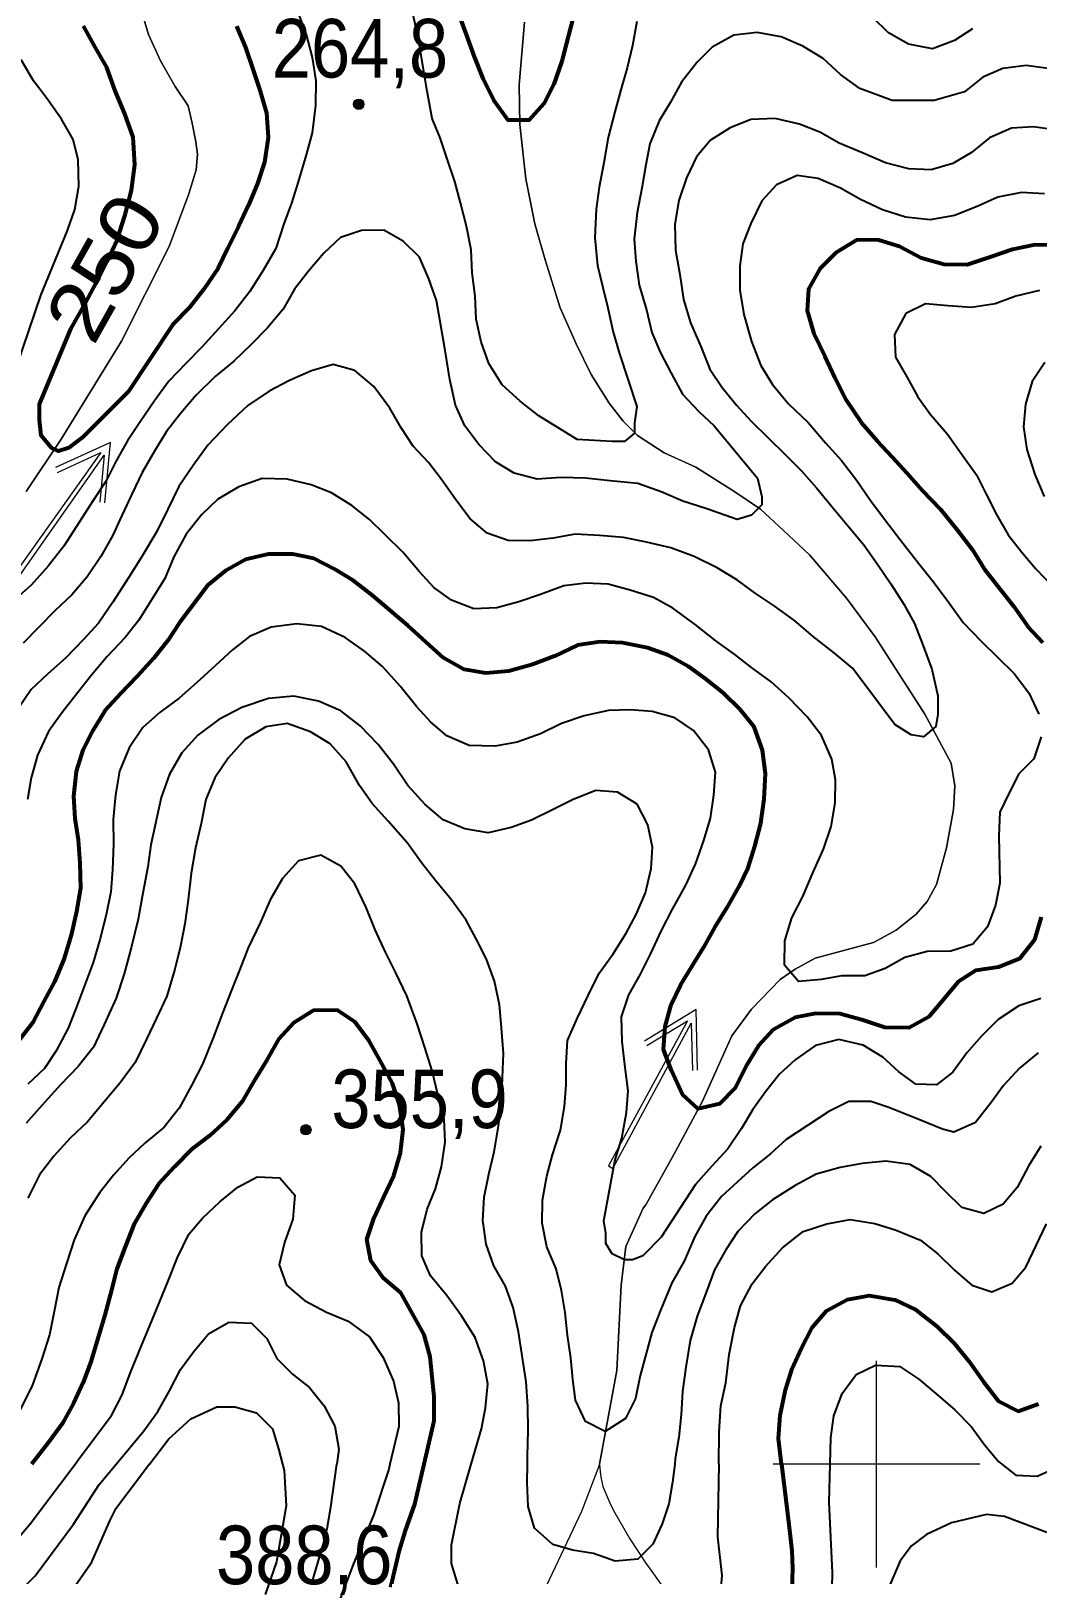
# Model space of a CAD drawing. Header units: metres. Extents: x 545098 to 555652, y 1854398 to 1862642.
# Drawn here: x 548754.5 to 549046.6, y 1859968.1 to 1860416 of the extents above; entities that cross this region are included whole.
import ezdxf
from ezdxf.enums import TextEntityAlignment as Align

# ---------------------------------------------------------------- set-up
doc = ezdxf.new("R2010")
doc.units = ezdxf.units.M
doc.header["$LTSCALE"] = 6.8
for name, color, linetype, lineweight in [('1', 7, 'Continuous', 25), ('2', 7, 'Continuous', 53), ('34', 7, 'Continuous', 13), ('35', 7, 'Continuous', 13), ('5', 7, 'Continuous', 13), ('51', 7, 'Continuous', 13), ('53', 7, 'Continuous', 13), ('60', 7, 'Continuous', 13)]:
    doc.layers.add(name, color=color, linetype=linetype, lineweight=lineweight)
doc.layers.add('4', color=7, linetype='Continuous')

msp = doc.modelspace()

# ---------------------------------------------------------------- hatches: boundary and pattern name
at = {"layer": '5'}
for points in [[(548851.16, 1860394.66, 1), (548848.16, 1860394.66, 1)], [(548835.81, 1860097.03, 1), (548832.81, 1860097.03, 1)]]:
    msp.add_hatch(color=256, dxfattribs=at).paths.add_polyline_path(points)

# ---------------------------------------------------------------- linework, layer by layer
at = {"layer": '1'}
msp.add_line((548898.64, 1860000), (548898.69, 1860002.29), dxfattribs=at)
for points in [[(548831.82, 1860421.89), (548834.39, 1860414.89), (548836.16, 1860408.22), (548837.21, 1860401.45), (548837.14, 1860394.27), (548836.11, 1860386.38), (548834.36, 1860380.03), (548832.07, 1860372.17), (548830.12, 1860365.98), (548827.96, 1860359.94), (548825.58, 1860352.79), (548822.01, 1860346.57), (548818.08, 1860340.32), (548813.7, 1860334.73), (548808.93, 1860329.45), (548804.15, 1860324.18), (548799.49, 1860319.46)], [(548930.42, 1860418.73), (548929.11, 1860411.71), (548927.55, 1860405.2), (548925.8, 1860398.85), (548924.04, 1860392.5), (548922.06, 1860385.04), (548920.8, 1860377.66), (548919.49, 1860370.64), (548918.64, 1860364.22), (548918.22, 1860355.86), (548919.01, 1860347.84), (548920.51, 1860341.52), (548921.95, 1860335.56), (548923.53, 1860328.53), (548925.38, 1860322.25), (548930.36, 1860306.95), (548929.76, 1860302.18), (548929.76, 1860299.21), (548926.79, 1860296.83), (548923.22, 1860296.83), (548913.1, 1860297.42), (548901.94, 1860304.23), (548896.55, 1860308.45), (548891.27, 1860313.22), (548887.45, 1860319.44), (548885.25, 1860325.67), (548883.71, 1860332.34), (548883.44, 1860338.99), (548882.62, 1860345.75), (548882.35, 1860352.4), (548880.97, 1860359.27), (548879.24, 1860366.1), (548877.59, 1860372.22), (548875.34, 1860378.8), (548873.34, 1860384.88), (548871.02, 1860390.55), (548869.51, 1860398.49), (548866.89, 1860414.06), (548865.27, 1860421.45)], [(549027.82, 1860416.51), (549022.63, 1860413.17), (549016.24, 1860410.77), (549009.22, 1860412.08), (549003.41, 1860415.35), (548998.89, 1860419.85)], [(549049.81, 1860405.04), (549043.39, 1860405.88), (549036.63, 1860405.06), (549030.8, 1860402.54), (549025.54, 1860398.29), (549016.74, 1860395.74), (549004.57, 1860395.74), (548995.09, 1860399.28), (548989.55, 1860403.3), (548984.47, 1860407.91), (548978.61, 1860411.53), (548972.33, 1860414.2), (548965.31, 1860415.51), (548958.55, 1860414.69), (548952.29, 1860411.22), (548947.94, 1860406.89), (548943.41, 1860401.11), (548940.15, 1860395.29), (548936.84, 1860389.84), (548934.22, 1860383.2), (548932.98, 1860377.09), (548931.83, 1860370.27), (548930.51, 1860363.25), (548929.65, 1860355.56), (548930.07, 1860349.11), (548931.09, 1860342.2), (548933.23, 1860335.05), (548934.76, 1860328.38), (548937.28, 1860322.55), (548940.35, 1860316.6), (548943.62, 1860310.5), (548948.38, 1860305.49), (548952.86, 1860301.34), (548965.46, 1860286.11), (548966.65, 1860280.75), (548966.65, 1860278.37), (548963.67, 1860275.39), (548959.51, 1860274.2), (548950.74, 1860277.25), (548943.79, 1860279.47), (548937.51, 1860282.14), (548930.71, 1860284.56), (548922.67, 1860285.38), (548915.53, 1860286.14), (548908.29, 1860286.34), (548901.48, 1860285.87), (548894.78, 1860287.58), (548889.32, 1860290.89), (548884.56, 1860295.91), (548880.46, 1860301.36), (548877.75, 1860307.35), (548876.12, 1860314.74), (548874.73, 1860323.23), (548873.42, 1860331.02), (548872.24, 1860337.73), (548870.04, 1860343.97), (548867.28, 1860350.31), (548862.56, 1860354.97), (548856.94, 1860358.08), (548850.45, 1860358.01), (548844.38, 1860356), (548839.52, 1860351.44), (548835.1, 1860346.21), (548831.04, 1860341.02), (548827.77, 1860335.21), (548823.2, 1860329.77), (548818.38, 1860324.85), (548813.37, 1860320.09), (548807.95, 1860315.64), (548802.47, 1860310.28), (548798.05, 1860305.05), (548793.83, 1860299.66), (548790.37, 1860294), (548786.79, 1860287.79), (548783.77, 1860281.46), (548780.91, 1860275.34), (548778.2, 1860269.41), (548774.78, 1860263.4), (548770.8, 1860257.5), (548766.38, 1860252.26), (548761.52, 1860247.7), (548756.71, 1860242.78), (548752.2, 1860238.26)], [(548748.61, 1860313.26), (548757.45, 1860339.46), (548765.1, 1860358.04), (548767.25, 1860364.09), (548768.41, 1860370.92), (548768.21, 1860378.49), (548766.76, 1860384.46), (548763.33, 1860390.38), (548759.18, 1860396.2), (548755.28, 1860401.51), (548751.65, 1860407.58)], [(549053.11, 1860387.06), (549045.58, 1860388.13), (549039.13, 1860387.7), (549032.79, 1860384.94), (549027.53, 1860380.69), (549022.14, 1860377.51), (549015.87, 1860375.66), (549009.33, 1860375.95), (549002.63, 1860377.66), (548996.14, 1860380.48), (548989.11, 1860383.41), (548983.49, 1860386.52), (548977.61, 1860388.87), (548970.55, 1860390.54), (548963.54, 1860390.23), (548957.51, 1860387.87), (548951.81, 1860384.29), (548947.7, 1860379.45), (548944.84, 1860373.33), (548942.57, 1860366.73), (548941.42, 1860359.91), (548941.62, 1860352.35), (548942.84, 1860345.28), (548943.91, 1860338.01), (548946, 1860331.22), (548949, 1860324.37), (548951.6, 1860317.82), (548955.14, 1860312.48), (548959.39, 1860307.22), (548963.56, 1860302.67), (548968.48, 1860297.85), (548973.6, 1860292.88), (548978.12, 1860288.37), (548982.52, 1860283.31), (548986.97, 1860277.9), (548991.83, 1860272.17), (548996.28, 1860266.76), (549000.41, 1860260.94), (549004.15, 1860255.44), (549007.94, 1860249.58), (549010.96, 1860243.99), (549013.57, 1860237.45), (549016.01, 1860230.71), (549017.81, 1860223.01), (549017.81, 1860217.65), (549017.21, 1860214.08), (549013.64, 1860211.1), (549010.07, 1860211.7), (549005.31, 1860214.67), (548993.05, 1860230.98), (548987.82, 1860235.4), (548981.63, 1860240.24), (548976.2, 1860244.81), (548970.26, 1860249.14), (548964.76, 1860252.81), (548959.61, 1860256.51), (548953.75, 1860260.13), (548947.03, 1860263.46), (548940.23, 1860265.89), (548933.17, 1860267.55), (548926.51, 1860268.91), (548919.57, 1860269.51), (548912.48, 1860269.91), (548906.12, 1860268.77), (548899.36, 1860267.95), (548893.03, 1860268.08), (548886.99, 1860270.23), (548881.96, 1860274.49), (548877.66, 1860280.11), (548873.72, 1860285.77), (548869.87, 1860290.71), (548865.51, 1860295.42), (548861.97, 1860300.76), (548858.74, 1860306.51), (548854, 1860312.79), (548848.57, 1860317.37), (548842.22, 1860319.12), (548835.94, 1860317.27), (548829.6, 1860314.51), (548823.65, 1860311.44), (548817.48, 1860307.26), (548811.49, 1860301.66), (548805.89, 1860295.74), (548801.56, 1860289.8), (548797.43, 1860283.7), (548794.25, 1860277.17), (548791.07, 1860270.65), (548786.56, 1860263.23), (548782.78, 1860257.18), (548778.23, 1860250.12), (548774.09, 1860244.02), (548769.79, 1860239.35), (548764.66, 1860234.03), (548759.29, 1860229.22), (548754.58, 1860224.86), (548750.92, 1860219.36)], [(549048.76, 1860368.64), (549042.03, 1860369.09), (549035.15, 1860367.71), (549029.17, 1860364.99), (549022.62, 1860362.39), (549015.55, 1860361.17), (549008.42, 1860361.92), (549001.67, 1860363.99), (548995.34, 1860367.01), (548989.53, 1860370.27), (548983.04, 1860373.1), (548976.98, 1860373.98), (548970.99, 1860371.27), (548966.69, 1860366.59), (548963.51, 1860360.06), (548961.16, 1860354.18), (548960.31, 1860347.76), (548960.27, 1860340.71), (548961.49, 1860333.64), (548963.71, 1860325.79), (548966.36, 1860318.89), (548969.74, 1860313.34), (548974.39, 1860307.77), (548980.11, 1860302.33), (548985.16, 1860296.44), (548989.77, 1860291.23), (548994.26, 1860285.46), (548998, 1860279.95), (549002.54, 1860273.83), (549007.68, 1860267.23), (549012.17, 1860261.46), (549016.42, 1860256.2), (549020.96, 1860250.07), (549025.1, 1860244.26), (549030.26, 1860238.93), (549035.18, 1860234.11), (549039.9, 1860229.45), (549044.19, 1860223.84), (549047.11, 1860217.69)], [(549047.3, 1860340.62), (549040.38, 1860338.96), (549034.43, 1860336.7), (549027.51, 1860335.68), (549020.78, 1860336.12), (549014.2, 1860336.77), (549008.46, 1860333.95), (549005.22, 1860327.88), (549005.53, 1860321.29), (549008.76, 1860315.54), (549011.99, 1860309.8), (549015.69, 1860304.65), (549020.54, 1860298.92), (549024.88, 1860292.96), (549029.02, 1860287.15), (549031.9, 1860281.36), (549034.77, 1860275.57), (549038.19, 1860269.67), (549042.05, 1860264.73), (549046.25, 1860259.82), (549051.02, 1860254.81)], [(548799.49, 1860319.46), (548794.52, 1860314.34), (548790.35, 1860308.59), (548786.21, 1860302.49), (548782.55, 1860296.99), (548779.13, 1860290.98), (548776.38, 1860285.41), (548772.56, 1860279.71), (548768.63, 1860273.45), (548764.07, 1860266.4), (548759.54, 1860260.61), (548754.61, 1860255.14), (548749.4, 1860250.53)], [(549048.84, 1860319.68), (549045.17, 1860314.18), (549043.26, 1860307.63), (549042.62, 1860301.05), (549043.6, 1860294.49), (549045.93, 1860287.19), (549048.69, 1860280.85)], [(548988.05, 1860198.58), (548986.96, 1860204.59), (548983.96, 1860211.45), (548979.87, 1860216.9), (548974.5, 1860222.39), (548969.43, 1860227.01), (548963.68, 1860231.18), (548958.89, 1860234.93), (548953.35, 1860238.95), (548947.36, 1860243.64), (548940.82, 1860248.44), (548935.21, 1860251.54), (548928.45, 1860253.61), (548922.1, 1860255.36), (548915.57, 1860255.65), (548909.16, 1860254.87), (548902.42, 1860252.42), (548896.19, 1860250.22), (548889.72, 1860248.53), (548883.07, 1860248.26), (548876.63, 1860250.73), (548871.48, 1860254.43), (548867.32, 1860258.98), (548862.47, 1860264.71), (548857.35, 1860269.68), (548852.83, 1860274.19), (548847.64, 1860278.25), (548841.78, 1860281.87), (548835.9, 1860284.22), (548828.84, 1860285.89), (548821.59, 1860286.09), (548814.85, 1860283.64), (548808.79, 1860280.02), (548804.09, 1860275.65), (548799.56, 1860269.86), (548796.02, 1860263.29), (548793.36, 1860257.01), (548789.74, 1860251.16), (548785.81, 1860244.9), (548781.9, 1860239.91), (548776.62, 1860234.39), (548772.04, 1860228.96), (548768.14, 1860223.97), (548763.61, 1860218.18), (548759.59, 1860212.64), (548756.45, 1860205.76), (548754.54, 1860199.21), (548753.5, 1860192.94)], [(548937.53, 1860154.89), (548940.75, 1860161.06), (548944.6, 1860168.03), (548947.46, 1860174.15), (548949.88, 1860180.95), (548951.79, 1860187.5), (548952.79, 1860194.12), (548953.23, 1860200.85), (548951.19, 1860207.28), (548946.89, 1860212.9), (548941.39, 1860216.56), (548934.84, 1860218.47), (548928.46, 1860218.96), (548922.17, 1860218.73), (548915.14, 1860217.16), (548908.55, 1860214.91), (548902.41, 1860211.99), (548895.67, 1860209.55), (548889.31, 1860208.41), (548881.7, 1860208.57), (548875.22, 1860211.39), (548870.59, 1860215.34), (548866.42, 1860219.89), (548861.73, 1860225.81), (548856.52, 1860231.5), (548851.29, 1860235.92), (548845.75, 1860239.94), (548838.87, 1860243.07), (548831.73, 1860243.83), (548824.26, 1860242.91), (548817.92, 1860240.16), (548812.97, 1860236.3), (548808.11, 1860231.74), (548802.58, 1860226.73), (548797.52, 1860222.33), (548792.06, 1860218.23), (548787, 1860213.82), (548783.03, 1860207.92), (548780.25, 1860201.09), (548779.1, 1860194.26), (548778.34, 1860187.13), (548778.5, 1860179.93), (548778.14, 1860172.48), (548777.65, 1860166.11), (548776.3, 1860159.44), (548774.47, 1860152.18), (548772.56, 1860145.63), (548769.99, 1860138.63), (548767.68, 1860132.39), (548765.32, 1860126.51), (548761.79, 1860119.94), (548758.44, 1860114.84), (548753.58, 1860110.28)], [(548930.49, 1860191.53), (548924.83, 1860194.99), (548918.45, 1860195.48), (548911.91, 1860192.88), (548906.12, 1860190), (548899.82, 1860186.89), (548893.95, 1860184.73), (548887.27, 1860183.19), (548880.45, 1860184.35), (548874.17, 1860187.01), (548868.94, 1860191.43), (548863.93, 1860196.96), (548859.75, 1860203.13), (548855.26, 1860208.9), (548850.09, 1860214.23), (548844.5, 1860218.61), (548838.02, 1860221.43), (548830.8, 1860222.89), (548823.49, 1860222.18), (548815.68, 1860219.61), (548809.06, 1860216.09), (548802.94, 1860211.56), (548798.32, 1860206.48), (548794.74, 1860200.27), (548792.32, 1860193.47), (548789.3, 1860179.75), (548788.46, 1860173.32), (548787.03, 1860165.75), (548785.61, 1860158.17), (548783.56, 1860149.8), (548781.58, 1860142.34), (548779.2, 1860135.19), (548775.8, 1860127.55), (548772.62, 1860121.03), (548768.25, 1860115.44), (548763.12, 1860110.12), (548758.5, 1860105.04), (548753.1, 1860098.97)], [(548898.69, 1860002.29), (548898.85, 1860009.89), (548898.74, 1860016.74), (548898.23, 1860023.9), (548896.09, 1860038.44), (548894.52, 1860045.47), (548892.31, 1860051.7), (548888.89, 1860057.6), (548886.68, 1860063.83), (548885.66, 1860070.75), (548886.1, 1860077.48), (548887.46, 1860084.15), (548889.01, 1860090.66), (548890.17, 1860097.48), (548891.12, 1860104.45), (548891.44, 1860112.25), (548891.68, 1860119.14), (548891.13, 1860126.66), (548890.5, 1860133.26), (548889.12, 1860140.14), (548886.72, 1860146.52), (548883.85, 1860152.31), (548880.82, 1860157.9), (548876.48, 1860163.87), (548871.83, 1860169.44), (548867.98, 1860174.39), (548863.84, 1860180.21), (548858.19, 1860186.56), (548853.59, 1860191.77), (548849.89, 1860196.92), (548845.98, 1860203.85), (548841.37, 1860209.06), (548835.71, 1860212.53), (548828.92, 1860214.95), (548822.71, 1860214.01), (548816.66, 1860210.38), (548811.73, 1860204.91), (548807.91, 1860199.21), (548805.24, 1860192.93), (548803.93, 1860185.91), (548802.26, 1860178.84), (548801, 1860171.47), (548800.13, 1860163.78), (548799.17, 1860156.8), (548797.97, 1860150.34), (548796.26, 1860143.63), (548793.97, 1860135.77), (548790.95, 1860129.44), (548788.08, 1860123.31), (548784.75, 1860116.59), (548780.42, 1860110.65), (548775.85, 1860105.21), (548770.96, 1860099.38), (548765.94, 1860094.62), (548761.17, 1860089.34), (548756.95, 1860083.96), (548753.62, 1860077.23)], [(549047.73, 1860211.09), (549045.62, 1860204.69), (549041.28, 1860200.37), (549038.52, 1860194.8), (549035.77, 1860189.23), (549035.53, 1860182.34), (549035.75, 1860168.65), (549034.55, 1860162.18), (549032.24, 1860155.94), (549027.98, 1860150.91), (549021.55, 1860148.86), (549014.71, 1860148.75), (549008.23, 1860147.06), (549002.49, 1860143.83), (548996.61, 1860141.67), (548989.92, 1860141.76), (548983.92, 1860140.67), (548977.31, 1860140.05), (548973.3, 1860144.79), (548973.35, 1860151.84), (548975.41, 1860158.59), (548978.63, 1860164.76), (548981.57, 1860171.8), (548984.55, 1860178.48), (548986.81, 1860185.07), (548987.97, 1860191.89), (548988.05, 1860198.58)], [(549046.88, 1860119.41), (549041.46, 1860114.96), (549036.84, 1860109.88), (549033.29, 1860104.94), (549028.76, 1860099.15), (549022.42, 1860096.39), (549019.18, 1860097.17), (549012.24, 1860100.07), (549003.55, 1860103.54), (548998.34, 1860105.28), (548991.97, 1860105.28), (548986.18, 1860102.38), (548973.75, 1860094.25), (548969.2, 1860090.09), (548964.1, 1860086.04), (548955.01, 1860077.71), (548950.48, 1860071.92), (548947.21, 1860066.11), (548944.12, 1860058.87), (548940.55, 1860052.66), (548937.34, 1860044.86), (548934.72, 1860038.23), (548933.12, 1860032.07), (548931.37, 1860025.72), (548930.01, 1860019.06), (548927.11, 1860013.29), (548921.25, 1860009.5), (548915.48, 1860012.41), (548912.56, 1860018.56), (548911.83, 1860024.6), (548911.25, 1860030.85), (548910.27, 1860037.41), (548909.64, 1860044.02), (548908.51, 1860050.38), (548907.02, 1860056.7), (548904.26, 1860063.04), (548902.88, 1860069.91), (548902.97, 1860076.6), (548904.28, 1860083.62), (548905.87, 1860089.78), (548908.25, 1860096.93), (548909.41, 1860103.75), (548909.89, 1860110.12), (548909.87, 1860116.26), (548910.31, 1860122.99), (548913.13, 1860129.48), (548916.31, 1860136), (548919.49, 1860142.53), (548923.51, 1860148.07), (548927.28, 1860154.13), (548930.23, 1860159.54), (548932.9, 1860165.82), (548934.57, 1860172.89), (548934.9, 1860179.07), (548933.56, 1860185.58), (548930.49, 1860191.53)], [(548882.3, 1860000), (548885.27, 1860010.22), (548886.51, 1860016.33), (548887.11, 1860023.26), (548885.93, 1860029.98), (548883.49, 1860036.72), (548879.46, 1860043.09), (548875.12, 1860049.06), (548870.47, 1860054.64), (548867.96, 1860060.47), (548867.84, 1860067.31), (548869.55, 1860074.02), (548871.91, 1860079.91), (548873.66, 1860086.26), (548874.77, 1860093.43), (548874.5, 1860100.08), (548872.77, 1860106.91), (548870.99, 1860114.1), (548868.9, 1860120.88), (548866.61, 1860127.83), (548863.64, 1860135.95), (548860.48, 1860142.6), (548857.41, 1860148.55), (548854.45, 1860155.05), (548851.85, 1860161.59), (548848.49, 1860168.41), (548844.44, 1860173.51), (548838.62, 1860176.77), (548832.15, 1860175.08), (548827.53, 1860170), (548823.96, 1860163.79), (548821.13, 1860157.31), (548817.53, 1860149.83), (548815.07, 1860143.39), (548812.71, 1860137.51), (548810.09, 1860130.87), (548807.36, 1860123.68), (548804.31, 1860116.08), (548801.09, 1860109.91), (548797.56, 1860103.35), (548793.18, 1860097.76), (548787.61, 1860093.11), (548783.06, 1860088.94), (548778.45, 1860083.87), (548774.54, 1860078.88), (548770.14, 1860072.02), (548767.01, 1860065.14), (548764.78, 1860058.19), (548762.56, 1860051.24), (548761.36, 1860044.78), (548759.9, 1860037.56), (548757.67, 1860030.61), (548754.98, 1860023.06), (548751.22, 1860015.38)], [(549047.71, 1860135.1), (549041.28, 1860133.05), (549035.26, 1860129.07), (549030.6, 1860124.35), (549026.22, 1860119.34), (549022.16, 1860113.74), (549017.37, 1860110.09), (549011.39, 1860110.27), (549006.44, 1860113.82), (549001.77, 1860118.12), (548996.11, 1860121.58), (548989.05, 1860123.25), (548982.22, 1860121.52), (548976.4, 1860117.38), (548971.85, 1860113.21), (548967.79, 1860108.02), (548964.09, 1860102.88), (548960.78, 1860097.42), (548956.8, 1860091.52), (548952.19, 1860086.45), (548947.41, 1860081.17), (548937.49, 1860065.85), (548932.14, 1860060.49), (548929.16, 1860059.3), (548926.79, 1860059.3), (548923.22, 1860061.08), (548921.43, 1860064.06), (548921.43, 1860067.04), (548920.84, 1860070.61), (548924.03, 1860087.89), (548926.09, 1860094.64), (548927.36, 1860102.02), (548927.85, 1860108.39), (548927.02, 1860115.15), (548926.11, 1860122.63), (548925.96, 1860129.83), (548928.07, 1860136.22), (548931.49, 1860142.24), (548934.4, 1860148.01), (548937.53, 1860154.89)], [(549047.69, 1860092.29), (549044.22, 1860086.63), (549040.85, 1860080.26), (549036.74, 1860075.43), (549031.11, 1860072.76), (549024.76, 1860074.51), (549020.04, 1860079.17), (549015.72, 1860083.52), (549009.7, 1860086.94), (549002.73, 1860087.9), (548995.77, 1860087.23), (548989.41, 1860086.09), (548982.42, 1860084.16), (548976.32, 1860080.89), (548969.79, 1860076.66), (548964.69, 1860072.61), (548959.72, 1860067.49), (548956.21, 1860062.19), (548952.95, 1860056.38), (548950.64, 1860050.14), (548947.9, 1860042.95), (548945.88, 1860035.84), (548944.65, 1860028.11), (548943.7, 1860021.13), (548943.26, 1860014.4), (548942.61, 1860007.82), (548941.57, 1860001.55), (548941.39, 1860000)], [(548767.31, 1860000), (548768.51, 1860001.59), (548777.9, 1860014.14), (548780.96, 1860020.11), (548783.43, 1860026.55), (548786.48, 1860034.14), (548789.14, 1860040.43), (548791.65, 1860046.51), (548794.43, 1860053.35), (548797.05, 1860059.99), (548800.38, 1860066.71), (548804.33, 1860071.34), (548809.35, 1860076.11), (548814.61, 1860080.36), (548820.2, 1860083.39), (548826.73, 1860083.1), (548831.14, 1860078.04), (548830.54, 1860071.11), (548828.12, 1860064.31), (548826.56, 1860057.8), (548828.72, 1860051.93), (548833.95, 1860047.51), (548840.32, 1860044.13), (548846.61, 1860041.47), (548852.75, 1860036.98), (548856.73, 1860030.97), (548859.73, 1860024.11), (548861.23, 1860017.79), (548861.34, 1860010.95), (548858.7, 1860000)], [(548954.17, 1860000), (548954.32, 1860009.3), (548954.83, 1860016.94), (548956.19, 1860023.61), (548957.17, 1860031.85), (548958.75, 1860039.63), (548960.51, 1860045.98), (548963.88, 1860052.35), (548967.79, 1860057.34), (548972.72, 1860062.81), (548978.64, 1860067.5), (548985.59, 1860069.79), (548992.3, 1860070.97), (548999.48, 1860069.86), (549005.68, 1860067.91), (549012.71, 1860064.97), (549017.9, 1860060.91), (549022.62, 1860056.25), (549027.66, 1860051.99), (549033.49, 1860049.99), (549039.33, 1860052.51), (549043.28, 1860057.14), (549046.3, 1860063.47), (549049.37, 1860069.75)], [(548779.24, 1860000), (548787.29, 1860009.69), (548791.31, 1860015.24), (548794.73, 1860021.25), (548797.95, 1860027.42), (548801.65, 1860032.56), (548806.07, 1860037.8), (548811.97, 1860041.22), (548818.51, 1860040.94), (548823.03, 1860036.43), (548825.9, 1860030.64), (548830.42, 1860026.14), (548835.41, 1860022.23), (548839.66, 1860016.97), (548842.73, 1860011.03), (548843.91, 1860004.31), (548843.32, 1860000)], [(548986.52, 1860000), (548986.73, 1860007.62), (548987.58, 1860014.04), (548990.04, 1860020.48), (548994.06, 1860026.02), (548999.69, 1860028.69), (549006.78, 1860028.29), (549012.28, 1860024.63), (549017.91, 1860019.9), (549022.75, 1860015.8), (549027.51, 1860010.78), (549031.41, 1860005.48), (549035.42, 1860000.73), (549036.35, 1860000)], [(548788.95, 1860000), (548794.56, 1860007.38), (548800.93, 1860013.17), (548808.45, 1860016.65), (548813.66, 1860016.65), (548820.03, 1860014.91), (548824.66, 1860010.28), (548826.4, 1860004.48), (548827.57, 1860000)], [(548644.27, 1859938.07), (548652.66, 1859943.62), (548669.87, 1859949.37), (548687.37, 1859951.5), (548711.9, 1859955.18), (548724.67, 1859957.82), (548734.68, 1859962.44), (548745.24, 1859972.12), (548754.28, 1859982.72), (548767.31, 1860000)], [(548657.02, 1859928.56), (548680.61, 1859936.77), (548698.39, 1859940.62), (548719.53, 1859943.98), (548730.58, 1859948.31), (548746.5, 1859958.94), (548752.45, 1859964.26), (548755.7, 1859967.6), (548766.82, 1859982.54), (548774.3, 1859994.05), (548779.24, 1860000)], [(548788.95, 1860000), (548778.84, 1859986.69), (548777.45, 1859983.73), (548771.79, 1859970.99), (548764.48, 1859960.42), (548748.67, 1859945.6), (548736.44, 1859940.14), (548696.78, 1859928.86), (548683.34, 1859924.69), (548674.21, 1859920.25), (548671.35, 1859917.86)], [(548827.57, 1860000), (548828.05, 1859998.18), (548828.58, 1859987.86), (548825.82, 1859971.67), (548822.48, 1859962.17)], [(548836.32, 1859966.41), (548839.29, 1859976.32), (548840.48, 1859981.33), (548841.59, 1859987.5), (548843.32, 1860000)], [(548858.7, 1860000), (548858.36, 1859998.58), (548854.02, 1859985.35), (548848.09, 1859970.85), (548843.57, 1859959.18)], [(548954.17, 1860000), (548953.83, 1859978.87), (548955.08, 1859967.68), (548954.08, 1859956.88), (548947.08, 1859949.18), (548936.96, 1859948.21), (548925.15, 1859953.97), (548911.07, 1859954.75), (548898.37, 1859953.6), (548888.84, 1859954.79), (548885.8, 1859955.71), (548878.71, 1859964.2), (548876.63, 1859971.13), (548876.63, 1859976.59), (548878.98, 1859988.61), (548882.3, 1860000)], [(548941.39, 1860000), (548940.77, 1859994.78), (548939.73, 1859988.51), (548937.73, 1859982.67), (548935.02, 1859976.74), (548930.68, 1859972.42), (548924.07, 1859971.8), (548917.83, 1859974.11), (548911.77, 1859974.99), (548905.97, 1859976.64), (548900.7, 1859981.41), (548898.85, 1859987.68), (548898.54, 1859994.69), (548898.64, 1860000)], [(548986.88, 1859954.72), (548987.22, 1859968.6), (548986.21, 1859988.93), (548986.52, 1860000)], [(549036.35, 1860000), (549040.4, 1859996.82), (549046.58, 1859996.49), (549053.08, 1859999.45), (549053.51, 1860000)], [(549049.4, 1859980.14), (549037.13, 1859984.78), (549031.92, 1859985.36), (549021.71, 1859982.98), (549014.5, 1859979.61), (549010.18, 1859976.25), (549006.81, 1859971.92), (549003.93, 1859965.19)]]:
    msp.add_lwpolyline(points, dxfattribs=at)
at = {"layer": '2'}
for points in [[(548911.81, 1860419.43), (548908.61, 1860407.13), (548906.35, 1860400.53), (548903.44, 1860394.76), (548899.13, 1860390.09), (548893, 1860390.06), (548888.86, 1860395.88), (548885.75, 1860402.18), (548883.14, 1860408.72), (548880.94, 1860414.95), (548878.01, 1860422.72)], [(548814.22, 1860417.29), (548816.77, 1860411.11), (548819.02, 1860404.52), (548821.03, 1860398.44), (548822.87, 1860392.17), (548823.38, 1860385.01), (548822.27, 1860377.83), (548820.32, 1860371.64), (548817.65, 1860365.36), (548814.79, 1860359.23), (548811.61, 1860352.7), (548808.86, 1860347.13), (548804.73, 1860341.03), (548800.51, 1860335.65), (548795.69, 1860330.73), (548782.7, 1860311.17), (548769.57, 1860298.03), (548765.53, 1860295), (548762.5, 1860293.99), (548760.48, 1860295), (548757.45, 1860298.54), (548756.95, 1860303.08), (548756.95, 1860307.63), (548766.22, 1860329.66), (548770.22, 1860336.83), (548773.59, 1860343.2), (548776.66, 1860349.17), (548779.52, 1860355.29)], [(548779.52, 1860355.29), (548781.74, 1860362.25), (548783.72, 1860369.71), (548784.64, 1860377.04), (548784.19, 1860385.11), (548781.75, 1860391.85), (548778.95, 1860398.55), (548776.5, 1860405.3), (548773.27, 1860411.04), (548769.8, 1860417.3)], [(549053.23, 1860353.67), (549045.99, 1860353.87), (549039.47, 1860352.54), (549033.24, 1860350.34), (549026.3, 1860348.05), (549019.61, 1860348.13), (549013.05, 1860350.04), (549006.68, 1860353.42), (549000.69, 1860355.22), (548994.35, 1860355.35), (548988.14, 1860351.52), (548983.64, 1860347), (548980.22, 1860340.99), (548979.88, 1860334.81), (548981.78, 1860328.18), (548984.93, 1860321.52), (548987.85, 1860315.38), (548990.96, 1860309.08), (548995.59, 1860302.24), (549000.19, 1860297.02), (549004.56, 1860292.32), (549008.92, 1860287.62), (549013.33, 1860282.56), (549018.49, 1860277.23), (549023.39, 1860271.14), (549027.88, 1860265.37), (549031.26, 1860259.83), (549035.12, 1860254.88), (549039.81, 1860248.95), (549043.95, 1860243.14), (549048.31, 1860238.43)], [(548967.73, 1860200.45), (548966.9, 1860207.21), (548964.46, 1860213.96), (548960.4, 1860219.06), (548955.49, 1860223.88), (548950.3, 1860227.94), (548945.35, 1860231.49), (548939.54, 1860234.75), (548933.5, 1860236.9), (548926.28, 1860238.37), (548919.74, 1860238.66), (548913.18, 1860237.68), (548906.53, 1860234.52), (548900.14, 1860232.12), (548893.15, 1860230.18), (548886.55, 1860229.56), (548880.28, 1860230.6), (548874.27, 1860234.02), (548869.19, 1860238.64), (548863.92, 1860243.41), (548853.65, 1860252.09), (548848.07, 1860256.47), (548842.61, 1860259.77), (548836.64, 1860262.84), (548830.53, 1860264.08), (548823.48, 1860264.12), (548816.81, 1860262.59), (548811.06, 1860259.36), (548805.81, 1860255.11), (548797.73, 1860244.38), (548794.22, 1860239.07), (548790.16, 1860233.89), (548785.38, 1860228.61), (548780.57, 1860223.69), (548775.95, 1860218.61), (548772.49, 1860212.96), (548769.58, 1860207.19), (548767.62, 1860200.99), (548766.87, 1860193.86), (548767.29, 1860187.41), (548768.23, 1860181.21), (548768.7, 1860174.4), (548768.85, 1860167.2), (548767.7, 1860160.38), (548766.19, 1860153.52), (548764.12, 1860146.76), (548761.34, 1860139.93), (548758.23, 1860134.31), (548755.01, 1860128.14), (548750.95, 1860122.95)], [(549047.73, 1860158.74), (549045.82, 1860152.19), (549041.45, 1860146.61), (549035.41, 1860144.25), (549028.85, 1860143.27), (549023.66, 1860139.93), (549019.4, 1860134.89), (549015.14, 1860129.86), (549009.4, 1860126.63), (549002.35, 1860126.68), (548995.75, 1860128.94), (548989.4, 1860130.7), (548982.36, 1860130.74), (548976.35, 1860129.65), (548970.09, 1860126.18), (548965.63, 1860121.3), (548962.17, 1860115.64), (548958.99, 1860109.12), (548954.49, 1860104.6), (548948.17, 1860103.11), (548943.69, 1860107.26), (548940.49, 1860114.27), (548938.13, 1860120.3), (548938.58, 1860127.03), (548940.33, 1860133.39), (548943.08, 1860138.96), (548946.23, 1860144.21), (548949.85, 1860150.07), (548953.12, 1860155.89), (548956.58, 1860161.54), (548960, 1860167.56), (548962.75, 1860173.13), (548964.7, 1860179.32), (548966.41, 1860186.03), (548967.37, 1860193.01), (548967.73, 1860200.45)], [(548868.66, 1860000), (548871.56, 1860012.59), (548871.56, 1860019.54), (548870.4, 1860031.13), (548868.66, 1860037.5), (548861.85, 1860049.73), (548856.82, 1860053.99), (548853.13, 1860059.14), (548852.03, 1860065.15), (548854.14, 1860071.54), (548856.85, 1860077.47), (548859.87, 1860083.79), (548861.78, 1860090.35), (548862.58, 1860097.12), (548861.51, 1860104.39), (548859.51, 1860110.47), (548855.8, 1860117.24), (548852.57, 1860122.98), (548848.67, 1860128.29), (548843.37, 1860131.79), (548836.53, 1860131.68), (548830.82, 1860128.1), (548826.36, 1860123.22), (548823.1, 1860117.41), (548819.64, 1860111.75), (548815.9, 1860105.34), (548811.33, 1860099.91), (548806.47, 1860095.34), (548801.17, 1860091.45), (548796.19, 1860086.33), (548791.58, 1860081.25), (548787.91, 1860075.75), (548784.49, 1860069.74), (548781.87, 1860063.1), (548779.41, 1860056.66), (548777.58, 1860049.4), (548775.99, 1860043.24), (548773.92, 1860036.49), (548772.01, 1860029.94), (548769.7, 1860023.7), (548766.84, 1860017.58), (548763.73, 1860011.96), (548759.55, 1860006.22), (548754.67, 1860000)], [(548972.42, 1860000), (548971.52, 1860007.42), (548971.96, 1860014.15), (548973.59, 1860021.57), (548975.54, 1860027.77), (548978.09, 1860033.5), (548981.31, 1860039.67), (548985.42, 1860044.5), (548991.52, 1860047.77), (548997.88, 1860048.91), (549005.26, 1860047.64), (549011.38, 1860044.77), (549017.57, 1860039.93), (549022.49, 1860035.11), (549026.74, 1860029.85), (549031.08, 1860023.88), (549035.37, 1860018.27), (549041.14, 1860015.36), (549047.02, 1860017.52)], [(548858.95, 1859964.26), (548861.52, 1859975.08), (548863.11, 1859980.44), (548865.98, 1859988.38), (548868.66, 1860000)], [(548972.42, 1860000), (548974.53, 1859982.48), (548975.42, 1859974.84), (548975.63, 1859969.83), (548975.43, 1859963.23)]]:
    msp.add_lwpolyline(points, dxfattribs=at)
at = {"layer": '34'}
msp.add_line((548919.53, 1860000), (548919.54, 1859999.85), dxfattribs=at)
for points in [[(548753.09, 1860282.29), (548763.3, 1860297.45), (548780.78, 1860325.87), (548794.65, 1860353.35), (548800.38, 1860368.69), (548802.48, 1860375.66), (548802.86, 1860380.18), (548802.41, 1860383.78), (548801.28, 1860389.19), (548800.15, 1860394.19), (548796.33, 1860399.78), (548792.07, 1860407.31), (548788.67, 1860414.87), (548785.55, 1860425.37)], [(548919.53, 1860000), (548924.62, 1860027.16), (548925.83, 1860051.91), (548927.22, 1860063.18), (548932.27, 1860074.27), (548933.02, 1860075.21), (548941.61, 1860090.72), (548949.5, 1860105.36), (548957.98, 1860124.3), (548963.72, 1860132.09), (548972.03, 1860140.69), (548976.39, 1860143.67), (548982.19, 1860146.85), (548999.15, 1860151.39), (549005.65, 1860154.94), (549011.46, 1860159.64), (549014.66, 1860163.27), (549017.38, 1860168.24), (549020.29, 1860178.82), (549022.37, 1860189.97), (549022.76, 1860196.84), (549021.66, 1860203.39), (549013.99, 1860217.62), (548999.57, 1860240.09), (548991.25, 1860251.35), (548980.51, 1860263.9), (548973.01, 1860270.95), (548966.33, 1860277.13), (548958.83, 1860282.21), (548947.51, 1860289.32), (548938.34, 1860293.47), (548930.6, 1860298.55), (548926.41, 1860302.71), (548922.4, 1860307.96), (548917.18, 1860316.22), (548912.81, 1860325.15), (548908.17, 1860335.59), (548903.74, 1860349.54), (548900.74, 1860359.92), (548898.21, 1860373.01), (548896.46, 1860388.76), (548896.22, 1860400.31), (548897.81, 1860418.49)], [(548919.54, 1859999.85), (548919.71, 1859997.84), (548919.91, 1859996.18), (548920.55, 1859993.54), (548922.5, 1859988.95), (548923.67, 1859986.5), (548928.36, 1859978.3), (548933.04, 1859971.26), (548940.85, 1859960.32)]]:
    msp.add_lwpolyline(points, dxfattribs=at)
at = {"layer": '35'}
for p, q in [((548762.25, 1860287.83), (548774.77, 1860293.57)), ((548775.77, 1860292.84), (548774.48, 1860279.15)), ((548933.34, 1860121.46), (548945.12, 1860128.63)), ((548946.19, 1860128.02), (548946.51, 1860114.28))]:
    msp.add_line(p, q, dxfattribs=at)
for points in [[(548774.77, 1860293.57), (548747.02, 1860254.47), (548748.24, 1860253.61), (548775.77, 1860292.84)], [(548775.98, 1860279.01), (548777.62, 1860296.53), (548761.62, 1860289.2)], [(548948.02, 1860114.32), (548947.6, 1860131.9), (548932.58, 1860122.75)], [(548945.12, 1860128.63), (548922.13, 1860086.56), (548923.44, 1860085.83), (548946.19, 1860128.02)]]:
    msp.add_lwpolyline(points, dxfattribs=at)
at = {"layer": '5'}
for centre in [(548849.66, 1860394.66), (548834.31, 1860097.03)]:
    msp.add_circle(centre, 1.5, dxfattribs=at)
at = {"layer": '51'}
for points in [[(548785.55, 1860425.37), (548788.67, 1860414.87), (548792.07, 1860407.31), (548796.33, 1860399.78), (548800.15, 1860394.19), (548801.28, 1860389.19), (548802.41, 1860383.78), (548802.86, 1860380.18), (548802.48, 1860375.66), (548800.38, 1860368.69), (548794.65, 1860353.35), (548780.78, 1860325.87), (548763.3, 1860297.45), (548753.09, 1860282.29)], [(548897.81, 1860418.49), (548896.22, 1860400.31), (548896.46, 1860388.76), (548898.21, 1860373.01), (548900.74, 1860359.92), (548903.74, 1860349.54), (548908.17, 1860335.59), (548912.81, 1860325.15), (548917.18, 1860316.22), (548922.4, 1860307.96), (548926.41, 1860302.71), (548930.6, 1860298.55), (548938.34, 1860293.47), (548947.51, 1860289.32), (548958.83, 1860282.21), (548966.33, 1860277.13), (548973.01, 1860270.95), (548980.51, 1860263.9), (548991.25, 1860251.35), (548999.57, 1860240.09), (549013.99, 1860217.62), (549021.66, 1860203.39), (549022.76, 1860196.84), (549022.37, 1860189.97), (549020.29, 1860178.82), (549017.38, 1860168.24), (549014.66, 1860163.27), (549011.46, 1860159.64), (549005.65, 1860154.94), (548999.15, 1860151.39), (548982.19, 1860146.85), (548976.39, 1860143.67), (548972.03, 1860140.69), (548963.72, 1860132.09), (548957.98, 1860124.3), (548949.5, 1860105.36), (548941.61, 1860090.72), (548933.02, 1860075.21), (548932.27, 1860074.27), (548927.22, 1860063.18), (548925.83, 1860051.91), (548924.62, 1860027.16), (548919.53, 1860000)]]:
    msp.add_lwpolyline(points, dxfattribs=at)
at = {"layer": '53'}
msp.add_lwpolyline([(548919.54, 1859999.85), (548914.38, 1859986.29), (548875.22, 1859903.6), (548834, 1859849.85), (548826.9, 1859835.62), (548802.27, 1859784.25), (548801.13, 1859768.22), (548803.41, 1859741.89), (548818.29, 1859694.95), (548832.01, 1859656.02), (548849.17, 1859597.63), (548846.94, 1859562.76), (548830.47, 1859504.03), (548812.97, 1859450.45), (548788.86, 1859379.09), (548760.85, 1859295.85), (548734.53, 1859191.37), (548716.71, 1859138.71), (548701.43, 1859071.6), (548709.91, 1859018.08), (548729.44, 1858962.02), (548750.65, 1858899.18), (548764.11, 1858879.39)], dxfattribs=at)
at = {"layer": '60'}
for p, q in [((549000, 1859970), (549000, 1860030)), ((549030, 1860000), (548970, 1860000))]:
    msp.add_line(p, q, dxfattribs=at)

# ---------------------------------------------------------------- texts
at = {"layer": '4', "width": 1.15}
msp.add_text('250', height=17, rotation=60.577, dxfattribs=at).set_placement((548783.35, 1860343.2), align=Align.CENTER)
at = {"layer": '5', "width": 0.9}
for s, p in [('264,8', (548850.02, 1860402.42)), ('355,9', (548867.31, 1860097.53)), ('388,6', (548833.83, 1859965.16))]:
    msp.add_text(s, height=17, dxfattribs=at).set_placement(p, align=Align.CENTER)

doc.saveas('drawing.dxf')
